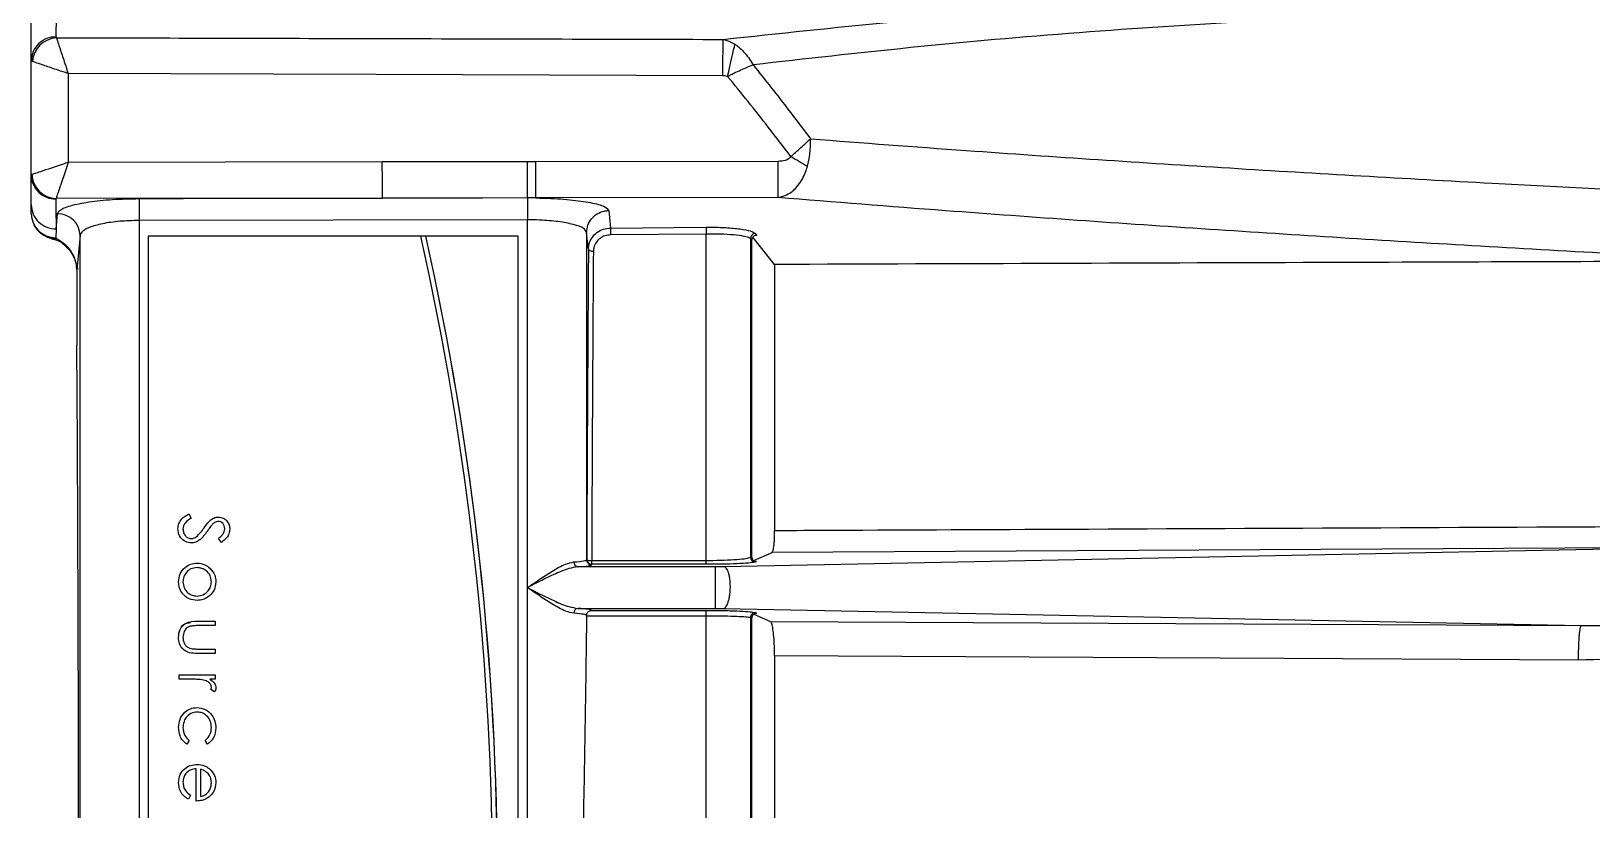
# Model space of a CAD drawing. Extents: x 8 to 113, y 1 to 87.
# Drawn here: x 66.943 to 70.107, y 36.967 to 38.545 of the extents above; entities that cross this region are included whole.
import ezdxf

# ---------------------------------------------------------------- set-up
doc = ezdxf.new("R2010")
doc.units = 0
doc.header["$MEASUREMENT"] = 0
doc.layers.add('OBJECT', color=7, linetype='CONTINUOUS')

msp = doc.modelspace()

# ---------------------------------------------------------------- linework, layer by layer
at = {"layer": 'OBJECT'}
for p, q in [((66.9434, 38.4856), (66.9434, 38.5948)), ((66.9936, 38.5339), (66.9944, 38.5323)), ((66.9434, 38.2545), (66.9434, 38.4856)), ((66.9458, 38.4839), (66.9434, 38.4856)), ((67.0184, 38.4596), (67.0184, 38.28)), ((66.9434, 38.2545), (66.9447, 38.2554)), ((66.9434, 38.1939), (66.9434, 38.2545)), ((67.0184, 38.28), (67.6552, 38.2811)), ((67.9492, 38.2815), (67.9661, 38.2815)), ((67.9661, 38.2815), (68.4575, 38.2822)), ((66.9434, 38.1759), (66.9434, 38.1939)), ((66.9939, 38.2062), (66.9935, 38.2053)), ((67.6553, 38.2071), (66.9939, 38.2062)), ((67.9663, 38.2075), (67.9493, 38.2076)), ((68.4576, 38.2081), (67.9663, 38.2075)), ((66.9939, 38.1448), (66.997, 38.1755)), ((67.9494, 38.1632), (67.1623, 38.1619)), ((67.1623, 38.1619), (67.1623, 35.4734)), ((67.9494, 37.4177), (67.9494, 38.1632)), ((66.9939, 38.1448), (66.9931, 38.1268)), ((67.0423, 38.1312), (67.0359, 38.0623)), ((67.0423, 35.5041), (67.0423, 38.1312)), ((67.1808, 38.1302), (67.1808, 35.5052)), ((67.7331, 38.1302), (67.1808, 38.1302)), ((67.7433, 38.1302), (67.7331, 38.1302)), ((67.9308, 38.1302), (67.7433, 38.1302)), ((67.9308, 35.5052), (67.9308, 38.1302)), ((68.0694, 38.1374), (68.0694, 38.1373)), ((68.0694, 38.1373), (68.0694, 37.474)), ((68.1178, 38.1465), (68.3119, 38.1483)), ((68.312, 38.1344), (68.1179, 38.1326)), ((68.312, 37.4728), (68.312, 38.1344)), ((68.4014, 38.1251), (68.4014, 37.4793)), ((68.4039, 38.1219), (68.4014, 38.1251)), ((68.4506, 38.0727), (68.4066, 38.1282)), ((68.4112, 38.1355), (68.4142, 38.1317)), ((68.4039, 38.1219), (68.4039, 37.4805)), ((67.0383, 38.0627), (67.0349, 38.0707)), ((67.0359, 38.0623), (67.0359, 37.9082)), ((68.4506, 38.0727), (68.4506, 37.5335)), ((67.0359, 37.9073), (67.0359, 37.907)), ((67.2626, 37.567), (67.2677, 37.5586)), ((67.2626, 37.567), (67.2677, 37.5586)), ((67.329, 37.5093), (67.3228, 37.5174)), ((70.3173, 37.4989), (68.3481, 37.4599)), ((70.3173, 37.4989), (68.4453, 37.4889)), ((68.0694, 37.4739), (68.0697, 37.4748)), ((68.0694, 37.474), (68.0694, 37.4739)), ((68.0797, 37.4649), (68.0794, 37.464)), ((68.0797, 37.4649), (68.0797, 37.4728)), ((68.0797, 37.4728), (68.312, 37.4728)), ((68.312, 37.4649), (68.0797, 37.4649)), ((68.312, 37.4649), (68.312, 37.4728)), ((68.4014, 37.4793), (68.4039, 37.4805)), ((68.4081, 37.4725), (68.4453, 37.4889)), ((68.4137, 37.4707), (68.4113, 37.4696)), ((68.3304, 37.4598), (68.0514, 37.4598)), ((68.3481, 37.4599), (68.3304, 37.4598)), ((67.9494, 36.8177), (67.9494, 37.4177)), ((68.0514, 37.3756), (68.3304, 37.3756)), ((68.0793, 37.3716), (68.312, 37.3716)), ((68.312, 37.3599), (68.312, 37.3716)), ((68.3304, 37.3756), (68.3468, 37.3754)), ((68.3468, 37.3754), (70.0856, 37.3408)), ((68.4113, 37.3669), (68.4141, 37.3657)), ((67.2815, 37.3496), (67.3164, 37.3496)), ((67.2815, 37.3496), (67.3164, 37.3496)), ((67.3164, 37.3406), (67.2825, 37.3406)), ((67.3164, 37.3496), (67.3164, 37.3406)), ((68.0694, 37.3613), (68.0694, 37.326)), ((68.312, 37.3599), (68.0695, 37.3599)), ((68.312, 36.8712), (68.312, 37.3599)), ((68.4014, 37.3567), (68.4014, 36.8759)), ((68.4039, 37.3556), (68.4014, 37.3567)), ((68.4039, 37.3556), (68.4039, 36.877)), ((68.4083, 37.3638), (68.4422, 37.3492)), ((68.4422, 37.3492), (70.0856, 37.3408)), ((67.3164, 37.2842), (67.2808, 37.2842)), ((67.2825, 37.2932), (67.3164, 37.2932)), ((67.2825, 37.2932), (67.3164, 37.2932)), ((67.3164, 37.2932), (67.3164, 37.2842)), ((68.4506, 37.2793), (68.4506, 36.9414)), ((67.2433, 37.2409), (67.3164, 37.2409)), ((67.2433, 37.2319), (67.2433, 37.2409)), ((67.2433, 37.2409), (67.3164, 37.2409)), ((67.3164, 37.2409), (67.3164, 37.2319)), ((67.2679, 37.2319), (67.2433, 37.2319)), ((67.3164, 37.2319), (67.3057, 37.2319)), ((67.3152, 37.2063), (67.3074, 37.2112)), ((67.2638, 37.1076), (67.2589, 37.1001)), ((67.3006, 37.1001), (67.2959, 37.1076)), ((67.2779, 36.985), (67.2779, 37.0504)), ((67.2869, 37.0494), (67.2869, 36.994)), ((67.2664, 36.9968), (67.2622, 36.9888))]:
    msp.add_line(p, q, dxfattribs=at)
at = {"layer": 'OBJECT', "flags": 128}
for points in [[(66.9948, 38.6431), (66.9945, 38.6179), (66.9936, 38.5339)], [(68.3457, 38.4551), (68.3458, 38.468), (68.3458, 38.4806), (68.3458, 38.4924), (68.3459, 38.5031), (68.3459, 38.5124), (68.3459, 38.5199), (68.346, 38.5254), (68.346, 38.5289)], [(68.3552, 38.454), (68.3575, 38.464), (68.3597, 38.4738), (68.3619, 38.4832), (68.3639, 38.492), (68.3658, 38.5002), (68.3675, 38.5075), (68.3689, 38.5138), (68.3701, 38.5189)], [(68.3457, 38.4551), (67.6428, 38.4575), (67.0184, 38.4596)], [(68.4835, 38.2916), (68.4879, 38.289), (68.4923, 38.2864), (68.4967, 38.2838), (68.501, 38.2813), (68.5052, 38.2789), (68.5093, 38.2764), (68.5132, 38.2741), (68.5171, 38.2718)], [(67.6552, 38.2811), (67.8952, 38.2814), (67.9492, 38.2815)], [(67.6553, 38.2071), (67.6553, 38.2104), (67.6553, 38.2159), (67.6553, 38.2234), (67.6553, 38.2327), (67.6553, 38.2434), (67.6553, 38.2553), (67.6552, 38.268), (67.6552, 38.2811)], [(67.9493, 38.2076), (67.9493, 38.2109), (67.9493, 38.2164), (67.9493, 38.2238), (67.9493, 38.2331), (67.9493, 38.2438), (67.9492, 38.2557), (67.9492, 38.2684), (67.9492, 38.2815)], [(67.9663, 38.2075), (67.9662, 38.2107), (67.9662, 38.2162), (67.9662, 38.2237), (67.9662, 38.2329), (67.9662, 38.2437), (67.9662, 38.2556), (67.9662, 38.2684), (67.9661, 38.2815)], [(68.4576, 38.2081), (68.4576, 38.2112), (68.4576, 38.2166), (68.4576, 38.224), (68.4576, 38.2333), (68.4576, 38.2441), (68.4576, 38.2561), (68.4575, 38.269), (68.4575, 38.2822)], [(66.9935, 38.2053), (66.9936, 38.1869), (66.9939, 38.1448)], [(67.1622, 38.2062), (67.2522, 38.2064), (67.6122, 38.207), (67.6553, 38.2071)], [(67.1622, 38.2062), (67.1622, 38.2041), (67.1622, 38.2008), (67.1622, 38.1963), (67.1622, 38.1907), (67.1623, 38.1843), (67.1623, 38.1772), (67.1623, 38.1697), (67.1623, 38.1619)], [(67.9493, 38.2076), (67.8593, 38.2074), (67.6553, 38.2071)], [(67.9493, 38.2076), (67.9493, 38.2056), (67.9493, 38.2023), (67.9493, 38.1978), (67.9493, 38.1922), (67.9493, 38.1858), (67.9493, 38.1786), (67.9494, 38.171), (67.9494, 38.1632)], [(68.1141, 38.1818), (68.1156, 38.1678), (68.1178, 38.1465)], [(66.9786, 38.1274), (66.9806, 38.1264), (66.9857, 38.1245)], [(66.9949, 38.125), (66.9875, 38.125), (66.9857, 38.1254)], [(66.9857, 38.1245), (66.9875, 38.1242), (66.9949, 38.1241)], [(68.0731, 38.1035), (68.0714, 38.1193), (68.0694, 38.1374)], [(68.0731, 38.1035), (68.0733, 38.1028), (68.0739, 38.102), (68.0749, 38.1014), (68.0761, 38.1008), (68.0776, 38.1003), (68.0793, 38.0999), (68.0812, 38.0997), (68.0831, 38.0996)], [(70.0799, 37.2706), (69.9604, 37.2712), (69.4827, 37.2738), (68.4506, 37.2793)]]:
    msp.add_lwpolyline(points, dxfattribs=at)
at = {"layer": 'OBJECT'}
for centre, radius, start, end in [((66.9926, 38.4847), 0.0492, 88.8622, 179.0388), ((66.998, 38.4801), 0.0523, 93.9752, 175.8233), ((66.9929, 38.2549), 0.0496, 180.498, 270.6027), ((66.9958, 38.2574), 0.0512, 182.2484, 267.8575), ((66.993, 38.1944), 0.0496, 180.5048, 271.1428), ((66.9929, 38.1764), 0.0496, 180.4957, 270.1481), ((66.9975, 38.1307), 0.0448, 0.7145, 90.6477), ((61.8887, 36.8177), 5.99, 347.34289, 12.65711), ((61.8887, 36.8177), 6, 347.36433, 12.63567), ((61.8887, 36.8177), 5.9999, 359.99994, 12.63569), ((69.2615, 38.1477), 1.1437, 180.0616, 180.7592), ((69.4729, 38.1493), 1.161, 180.0517, 180.7394), ((68.4115, 38.1254), 0.0101, 91.6864, 181.5823), ((66.9923, 38.0621), 0.0436, 0.1939, 12.5147), ((66.9923, 38.0613), 0.0436, 2.6815, 12.512), ((68.053, 37.4691), 0.00948, 176.12, 260.2043), ((68.0797, 37.4749), 0.01, 180.0954, 269.9769), ((68.0774, 37.4872), 0.0146, 238.1535, 279.0315), ((68.4114, 37.4796), 0.01, 181.7028, 269.4308), ((68.053, 37.3662), 0.00949, 99.8113, 183.8743), ((68.4114, 37.3569), 0.01, 90.6046, 180.9173)]:
    msp.add_arc(centre, radius, start, end, dxfattribs=at)
for centre, major_axis, ratio, start_param, end_param in [((68.1254, 36.8172), (0, 3.26), 0.017455, 1.165172, 1.367665), ((68.1354, 36.8172), (0, 3.25), 0.017509, 1.165172, 1.367665), ((66.9863, 36.8172), (0, 3.0462), 0.017455, 4.346409, 5.078665), ((67.9494, 37.474), (0.12, 0), 0.056627, 5.614657, 6.283185), ((67.9494, 37.464), (0.13, 0), 0.05226, 5.614657, 6.282501), ((67.9494, 37.3613), (0.12, 0), 0.056923, 0, 0.668529), ((67.9494, 37.3713), (0.13, 0), 0.052556, 0.033111, 0.668529), ((68.1254, 36.8172), (0, 3.25), 0.017455, 1.403017, 1.413594), ((68.0693, 37.3616), (0, 0.01), 0.017455, 4.544609, 4.870671)]:
    msp.add_ellipse(centre, major_axis=major_axis, ratio=ratio, start_param=start_param, end_param=end_param, dxfattribs=at)
for points, knots in [([(68.346, 38.5289), (68.4589, 38.541), (68.8007, 38.5778), (69.3159, 38.6124), (69.8896, 38.6311), (70.2989, 38.6325), (70.5338, 38.6282), (70.5987, 38.627)], [0, 0, 0, 0, 0.149455, 0.452289, 0.682256, 0.912223, 1, 1, 1, 1]), ([(70.7354, 38.5902), (70.6372, 38.5913), (70.37, 38.5944), (69.9277, 38.5887), (69.3555, 38.5653), (68.8478, 38.5273), (68.5133, 38.4893), (68.4071, 38.4772)], [0, 0, 0, 0, 0.128868, 0.35066, 0.572454, 0.864185, 1, 1, 1, 1]), ([(66.9944, 38.5323), (66.9952, 38.5297), (66.997, 38.5243), (67.0029, 38.5063), (67.0105, 38.4836), (67.0161, 38.4666), (67.0183, 38.4598), (67.0184, 38.4596)], [0, 0, 0, 0, 0.223435, 0.473076, 0.787205, 0.996539, 1, 1, 1, 1]), ([(66.9944, 38.5323), (67.0274, 38.5322), (67.2604, 38.5317), (67.7109, 38.5305), (68.1284, 38.5294), (68.346, 38.5289)], [0, 0, 0, 0, 0.07326, 0.517167, 1, 1, 1, 1]), ([(68.346, 38.5289), (68.3486, 38.5283), (68.3569, 38.5266), (68.3647, 38.5221), (68.3701, 38.5189)], [0, 0, 0, 0, 0.311835, 1, 1, 1, 1]), ([(68.3701, 38.5189), (68.3725, 38.5172), (68.3821, 38.5103), (68.395, 38.4963), (68.404, 38.4825), (68.407, 38.4773), (68.4071, 38.4772)], [0, 0, 0, 0, 0.174054, 0.699451, 0.993604, 1, 1, 1, 1]), ([(67.0184, 38.4596), (67.0183, 38.4597), (67.0114, 38.462), (66.9945, 38.4676), (66.9717, 38.4753), (66.9538, 38.4813), (66.9484, 38.4831), (66.9458, 38.4839)], [0, 0, 0, 0, 0.003465, 0.212796, 0.526925, 0.776562, 1, 1, 1, 1]), ([(68.3552, 38.454), (68.3583, 38.4556), (68.3709, 38.462), (68.3889, 38.4702), (68.4023, 38.4755), (68.407, 38.4772), (68.4071, 38.4772)], [0, 0, 0, 0, 0.174036, 0.699798, 0.993595, 1, 1, 1, 1]), ([(68.4071, 38.4772), (68.4316, 38.4464), (68.471, 38.3969), (68.5089, 38.3464), (68.5232, 38.3273)], [0, 0, 0, 0, 0.623157, 1, 1, 1, 1]), ([(68.3552, 38.454), (68.353, 38.4544), (68.3499, 38.455), (68.3467, 38.4551), (68.3457, 38.4551)], [0, 0, 0, 0, 0.6788776, 1, 1, 1, 1]), ([(68.4835, 38.2916), (68.4683, 38.3115), (68.4265, 38.3664), (68.3829, 38.4199), (68.3552, 38.454)], [0, 0, 0, 0, 0.363149, 1, 1, 1, 1]), ([(68.4835, 38.2916), (68.4866, 38.2943), (68.4973, 38.3036), (68.511, 38.3159), (68.5203, 38.3246), (68.5231, 38.3272), (68.5232, 38.3273)], [0, 0, 0, 0, 0.215735, 0.750499, 0.993065, 1, 1, 1, 1]), ([(68.5171, 38.2718), (68.518, 38.2758), (68.5213, 38.2896), (68.5234, 38.3087), (68.5234, 38.3228), (68.5232, 38.3272), (68.5232, 38.3273)], [0, 0, 0, 0, 0.215729, 0.750504, 0.993078, 1, 1, 1, 1]), ([(68.5232, 38.3273), (68.6285, 38.3193), (68.9125, 38.2978), (69.3737, 38.2675), (70.0079, 38.2308), (70.4594, 38.2102), (70.7354, 38.1976)], [0, 0, 0, 0, 0.141609, 0.381809, 0.622074, 1, 1, 1, 1]), ([(68.4575, 38.2822), (68.4626, 38.2825), (68.4705, 38.283), (68.4789, 38.2868), (68.4823, 38.2897), (68.4832, 38.2911), (68.4835, 38.2916)], [0, 0, 0, 0, 0.530148, 0.827826, 0.942255, 1, 1, 1, 1]), ([(66.9447, 38.2554), (66.9466, 38.256), (66.9503, 38.2573), (66.964, 38.2618), (66.9814, 38.2676), (67.0009, 38.2741), (67.0124, 38.278), (67.0183, 38.2799), (67.0184, 38.28)], [0, 0, 0, 0, 0.203957, 0.390981, 0.661405, 0.825046, 0.99671, 1, 1, 1, 1]), ([(67.0184, 38.28), (67.0183, 38.2799), (67.0164, 38.274), (67.0126, 38.2625), (67.0061, 38.243), (67.0003, 38.2256), (66.9958, 38.2119), (66.9945, 38.2082), (66.9939, 38.2062)], [0, 0, 0, 0, 0.003285, 0.174947, 0.338596, 0.609018, 0.796042, 1, 1, 1, 1]), ([(68.4576, 38.2081), (68.4668, 38.2108), (68.4785, 38.2143), (68.4958, 38.2291), (68.5067, 38.2439), (68.5141, 38.2612), (68.5163, 38.269), (68.5171, 38.2718)], [0, 0, 0, 0, 0.3555308, 0.4545145, 0.7695665, 0.9174601, 1, 1, 1, 1]), ([(66.997, 38.1755), (66.998, 38.1777), (67.0006, 38.1834), (67.0209, 38.1921), (67.0583, 38.1998), (67.1072, 38.2051), (67.1439, 38.2058), (67.1622, 38.2062)], [0, 0, 0, 0, 0.143256, 0.360825, 0.574969, 0.787527, 1, 1, 1, 1]), ([(67.9663, 38.2075), (67.972, 38.2074), (67.9961, 38.2069), (68.037, 38.2043), (68.0796, 38.1984), (68.1085, 38.1907), (68.1123, 38.1848), (68.1141, 38.1818)], [0, 0, 0, 0, 0.071624, 0.301232, 0.533459, 0.767472, 1, 1, 1, 1]), ([(70.4221, 38.0794), (70.2364, 38.0895), (69.8745, 38.1092), (69.3321, 38.1432), (68.8628, 38.1759), (68.5708, 38.1991), (68.4576, 38.2081)], [0, 0, 0, 0, 0.285843, 0.557027, 0.828259, 1, 1, 1, 1]), ([(66.9479, 38.1565), (66.9484, 38.1548), (66.9503, 38.1488), (66.9572, 38.1406), (66.9665, 38.1329), (66.9762, 38.1281), (66.9824, 38.1261), (66.9855, 38.1254), (66.9857, 38.1254)], [0, 0, 0, 0, 0.100103, 0.364621, 0.596988, 0.803522, 0.988802, 1, 1, 1, 1]), ([(67.1623, 38.1619), (67.149, 38.1615), (67.1223, 38.1608), (67.0867, 38.1556), (67.0596, 38.1478), (67.0449, 38.1392), (67.043, 38.1335), (67.0423, 38.1312)], [0, 0, 0, 0, 0.211048, 0.422709, 0.636942, 0.855641, 1, 1, 1, 1]), ([(68.0694, 38.1373), (68.068, 38.1403), (68.0653, 38.1462), (68.0441, 38.154), (68.0132, 38.1598), (67.9795, 38.1628), (67.9577, 38.1631), (67.9494, 38.1632)], [0, 0, 0, 0, 0.220932, 0.4386435, 0.655265, 0.8687013, 1, 1, 1, 1]), ([(68.0694, 38.1374), (68.0699, 38.1424), (68.0709, 38.1524), (68.0787, 38.1657), (68.0901, 38.1758), (68.102, 38.1806), (68.1102, 38.1817), (68.1134, 38.1818), (68.1141, 38.1818)], [0, 0, 0, 0, 0.2157192, 0.4314458, 0.6471692, 0.8629067, 0.9686251, 1, 1, 1, 1]), ([(66.9857, 38.1251), (66.992, 38.1231), (67.0038, 38.1192), (67.0203, 38.1037), (67.0308, 38.0873), (67.0337, 38.0756), (67.0345, 38.072)], [0, 0, 0, 0, 0.350314, 0.665937, 0.896003, 1, 1, 1, 1]), ([(66.9931, 38.1268), (66.9931, 38.1265), (66.9932, 38.126), (66.994, 38.1254), (66.9947, 38.125), (66.9949, 38.125)], [0, 0, 0, 0, 0.465939, 0.890039, 1, 1, 1, 1]), ([(66.9949, 38.125), (67.0007, 38.1216), (67.0118, 38.1151), (67.0244, 38.0993), (67.032, 38.0842), (67.0342, 38.0746), (67.0349, 38.0716)], [0, 0, 0, 0, 0.367106, 0.697046, 0.905354, 1, 1, 1, 1]), ([(68.0731, 38.1035), (68.0734, 38.1069), (68.074, 38.1151), (68.0797, 38.1272), (68.0898, 38.1378), (68.103, 38.145), (68.1129, 38.146), (68.1178, 38.1465)], [0, 0, 0, 0, 0.1525622, 0.3703157, 0.5818443, 0.7905236, 1, 1, 1, 1]), ([(68.1179, 38.1326), (68.1141, 38.1322), (68.1064, 38.1314), (68.0961, 38.1259), (68.0882, 38.1177), (68.0838, 38.1085), (68.0833, 38.1022), (68.0831, 38.0996)], [0, 0, 0, 0, 0.208464, 0.416677, 0.628398, 0.846851, 1, 1, 1, 1]), ([(68.3119, 38.1483), (68.3142, 38.1483), (68.3277, 38.1484), (68.3527, 38.1476), (68.3818, 38.1449), (68.4035, 38.1407), (68.4086, 38.1373), (68.4112, 38.1355)], [0, 0, 0, 0, 0.047116, 0.276087, 0.51372, 0.756949, 1, 1, 1, 1]), ([(68.4014, 38.1251), (68.3991, 38.1264), (68.3945, 38.1289), (68.3749, 38.132), (68.3488, 38.134), (68.3263, 38.1345), (68.3141, 38.1344), (68.312, 38.1344)], [0, 0, 0, 0, 0.243966, 0.48759, 0.724916, 0.95308, 1, 1, 1, 1]), ([(68.4142, 38.1317), (68.4131, 38.1316), (68.4108, 38.1313), (68.4078, 38.1297), (68.4055, 38.1273), (68.4041, 38.1245), (68.404, 38.1227), (68.4039, 38.1219)], [0, 0, 0, 0, 0.206062, 0.411945, 0.624734, 0.845799, 1, 1, 1, 1]), ([(70.4221, 38.0794), (70.1458, 38.0785), (69.4887, 38.0763), (68.8314, 38.074), (68.4506, 38.0727)], [0, 0, 0, 0, 0.420546, 1, 1, 1, 1]), ([(67.2408, 37.5366), (67.2411, 37.5403), (67.2419, 37.5477), (67.2494, 37.5591), (67.2576, 37.564), (67.2626, 37.567)], [0, 0, 0, 0, 0.279876, 0.559657, 1, 1, 1, 1]), ([(67.2408, 37.5366), (67.2411, 37.5403), (67.2419, 37.5477), (67.2494, 37.5591), (67.2576, 37.564), (67.2626, 37.567)], [0, 0, 0, 0, 0.279876, 0.559657, 1, 1, 1, 1]), ([(67.2677, 37.5586), (67.2631, 37.5556), (67.2568, 37.5515), (67.2517, 37.543), (67.2512, 37.5387), (67.251, 37.5366)], [0, 0, 0, 0, 0.559308, 0.779781, 1, 1, 1, 1]), ([(67.2937, 37.5386), (67.296, 37.5419), (67.3001, 37.5477), (67.3051, 37.5528), (67.3073, 37.555)], [0, 0, 0, 0, 0.560414, 1, 1, 1, 1]), ([(67.2937, 37.5386), (67.296, 37.5419), (67.3001, 37.5477), (67.3051, 37.5528), (67.3073, 37.555)], [0, 0, 0, 0, 0.560414, 1, 1, 1, 1]), ([(67.3073, 37.555), (67.3099, 37.5568), (67.3146, 37.5599), (67.3201, 37.5604), (67.3226, 37.5606)], [0, 0, 0, 0, 0.55986, 1, 1, 1, 1]), ([(67.3073, 37.555), (67.3099, 37.5568), (67.3146, 37.5599), (67.3201, 37.5604), (67.3226, 37.5606)], [0, 0, 0, 0, 0.55986, 1, 1, 1, 1]), ([(67.3226, 37.5606), (67.3261, 37.5602), (67.3332, 37.5593), (67.3409, 37.5525), (67.3452, 37.5443), (67.3457, 37.5388), (67.3459, 37.536)], [0, 0, 0, 0, 0.2795695, 0.5587955, 0.7793783, 1, 1, 1, 1]), ([(67.3226, 37.5606), (67.3261, 37.5602), (67.3332, 37.5593), (67.3409, 37.5525), (67.3452, 37.5443), (67.3457, 37.5388), (67.3459, 37.536)], [0, 0, 0, 0, 0.279569, 0.558796, 0.779378, 1, 1, 1, 1]), ([(67.2678, 37.5081), (67.2637, 37.5086), (67.2556, 37.5097), (67.2468, 37.5177), (67.2416, 37.527), (67.241, 37.5334), (67.2408, 37.5366)], [0, 0, 0, 0, 0.279194, 0.55909, 0.779444, 1, 1, 1, 1]), ([(67.251, 37.5366), (67.2513, 37.5339), (67.2518, 37.5286), (67.2559, 37.522), (67.2616, 37.5178), (67.2659, 37.5173), (67.268, 37.517)], [0, 0, 0, 0, 0.280281, 0.560164, 0.780179, 1, 1, 1, 1]), ([(67.251, 37.5366), (67.2513, 37.5339), (67.2518, 37.5286), (67.2559, 37.522), (67.2616, 37.5178), (67.2659, 37.5173), (67.268, 37.517)], [0, 0, 0, 0, 0.280281, 0.560164, 0.780179, 1, 1, 1, 1]), ([(67.3001, 37.5316), (67.2955, 37.5253), (67.289, 37.5166), (67.277, 37.5092), (67.2709, 37.5084), (67.2678, 37.5081)], [0, 0, 0, 0, 0.560127, 0.78029, 1, 1, 1, 1]), ([(67.2778, 37.5206), (67.2811, 37.5237), (67.287, 37.5292), (67.2917, 37.5358), (67.2937, 37.5386)], [0, 0, 0, 0, 0.55952, 1, 1, 1, 1]), ([(67.2778, 37.5206), (67.2811, 37.5237), (67.287, 37.5292), (67.2917, 37.5358), (67.2937, 37.5386)], [0, 0, 0, 0, 0.55952, 1, 1, 1, 1]), ([(67.3101, 37.5451), (67.3081, 37.5426), (67.3047, 37.5382), (67.3015, 37.5336), (67.3001, 37.5316)], [0, 0, 0, 0, 0.559935, 1, 1, 1, 1]), ([(67.323, 37.5516), (67.3216, 37.5515), (67.3188, 37.5513), (67.3142, 37.5491), (67.3116, 37.5466), (67.3101, 37.5451)], [0, 0, 0, 0, 0.279996, 0.559808, 1, 1, 1, 1]), ([(67.3228, 37.5174), (67.325, 37.5192), (67.3285, 37.522), (67.3328, 37.5267), (67.3352, 37.5316), (67.3355, 37.5352), (67.3356, 37.537)], [0, 0, 0, 0, 0.340422, 0.560492, 0.780184, 1, 1, 1, 1]), ([(67.3356, 37.537), (67.3355, 37.539), (67.3352, 37.5431), (67.3321, 37.5479), (67.3278, 37.5512), (67.3246, 37.5515), (67.323, 37.5516)], [0, 0, 0, 0, 0.280282, 0.559927, 0.77993, 1, 1, 1, 1]), ([(67.3459, 37.536), (67.3456, 37.5329), (67.345, 37.5267), (67.3391, 37.5171), (67.3328, 37.5123), (67.329, 37.5093)], [0, 0, 0, 0, 0.279756, 0.559509, 1, 1, 1, 1]), ([(68.4453, 37.4889), (68.4461, 37.49), (68.4477, 37.4921), (68.4495, 37.5037), (68.4504, 37.5182), (68.4505, 37.5291), (68.4506, 37.5335)], [0, 0, 0, 0, 0.274458, 0.549071, 0.819368, 1, 1, 1, 1]), ([(68.4506, 37.5335), (68.4904, 37.5337), (68.6894, 37.5346), (69.3097, 37.5375), (69.8902, 37.5401), (70.3116, 37.5421)], [0, 0, 0, 0, 0.0641521, 0.3207626, 1, 1, 1, 1]), ([(67.268, 37.517), (67.27, 37.5173), (67.2735, 37.5177), (67.2765, 37.5197), (67.2778, 37.5206)], [0, 0, 0, 0, 0.559077, 1, 1, 1, 1]), ([(67.268, 37.517), (67.27, 37.5173), (67.2735, 37.5177), (67.2765, 37.5197), (67.2778, 37.5206)], [0, 0, 0, 0, 0.559077, 1, 1, 1, 1]), ([(70.0856, 37.3408), (70.0856, 37.3408), (70.1109, 37.3408), (70.194, 37.3403), (70.32, 37.3457), (70.472, 37.3574), (70.5965, 37.3785), (70.6779, 37.4015), (70.7107, 37.4202), (70.7197, 37.4302), (70.7217, 37.4365), (70.7217, 37.4409), (70.7204, 37.445), (70.7166, 37.4506), (70.7057, 37.4593), (70.6857, 37.4676), (70.6435, 37.4795), (70.5644, 37.4912), (70.4497, 37.4994), (70.3622, 37.4989), (70.3173, 37.4989), (70.3173, 37.4989)], [0, 0, 0, 0, 0.000001, 0.077147, 0.219467, 0.360055, 0.500392, 0.573932, 0.596113, 0.607061, 0.611645, 0.614585, 0.619297, 0.623233, 0.633069, 0.656658, 0.682047, 0.753517, 0.876704, 0.999998, 1, 1, 1, 1]), ([(67.2421, 37.4294), (67.2426, 37.435), (67.2437, 37.4462), (67.2541, 37.4585), (67.2665, 37.4661), (67.2753, 37.4669), (67.2797, 37.4673)], [0, 0, 0, 0, 0.279778, 0.559177, 0.779592, 1, 1, 1, 1]), ([(67.2797, 37.4673), (67.2851, 37.4668), (67.2947, 37.4658), (67.3023, 37.4599), (67.3056, 37.4573)], [0, 0, 0, 0, 0.55929, 1, 1, 1, 1]), ([(67.2797, 37.4673), (67.2851, 37.4668), (67.2947, 37.4658), (67.3023, 37.4599), (67.3056, 37.4573)], [0, 0, 0, 0, 0.55929, 1, 1, 1, 1]), ([(67.9494, 37.4177), (67.9495, 37.4177), (67.9518, 37.4193), (67.9683, 37.4307), (67.9947, 37.4484), (68.0246, 37.4657), (68.0381, 37.4686), (68.0435, 37.4697)], [0, 0, 0, 0, 0.0035861, 0.0691403, 0.4959993, 0.7979999, 1, 1, 1, 1]), ([(68.0694, 37.4739), (68.0695, 37.4728), (68.0697, 37.4706), (68.0714, 37.4676), (68.074, 37.4653), (68.0765, 37.4643), (68.0783, 37.464), (68.079, 37.464), (68.0794, 37.464)], [0, 0, 0, 0, 0.21476, 0.429527, 0.644301, 0.859106, 0.93793, 1, 1, 1, 1]), ([(68.312, 37.4728), (68.3143, 37.4728), (68.3265, 37.4728), (68.3491, 37.4733), (68.3751, 37.4747), (68.3945, 37.4768), (68.3991, 37.4785), (68.4014, 37.4793)], [0, 0, 0, 0, 0.050596, 0.278729, 0.515132, 0.757398, 1, 1, 1, 1]), ([(68.4113, 37.4696), (68.4087, 37.469), (68.4037, 37.4678), (68.3821, 37.4663), (68.3532, 37.4652), (68.3282, 37.4649), (68.3145, 37.4649), (68.312, 37.4649)], [0, 0, 0, 0, 0.241748, 0.483687, 0.720383, 0.949228, 1, 1, 1, 1]), ([(68.4039, 37.4805), (68.404, 37.4793), (68.4043, 37.477), (68.406, 37.474), (68.4086, 37.4719), (68.4113, 37.4708), (68.413, 37.4707), (68.4137, 37.4707)], [0, 0, 0, 0, 0.22392, 0.448123, 0.665368, 0.875466, 1, 1, 1, 1]), ([(67.2797, 37.3916), (67.2741, 37.3923), (67.263, 37.3937), (67.2505, 37.4038), (67.2431, 37.4163), (67.2424, 37.425), (67.2421, 37.4294)], [0, 0, 0, 0, 0.279521, 0.559382, 0.779508, 1, 1, 1, 1]), ([(67.2796, 37.4583), (67.2754, 37.4578), (67.2669, 37.4567), (67.2574, 37.4491), (67.2519, 37.4394), (67.2513, 37.4328), (67.251, 37.4295)], [0, 0, 0, 0, 0.27961, 0.559171, 0.779514, 1, 1, 1, 1]), ([(67.251, 37.4295), (67.2515, 37.4252), (67.2525, 37.4168), (67.2601, 37.4072), (67.2696, 37.4016), (67.2763, 37.4009), (67.2796, 37.4006)], [0, 0, 0, 0, 0.279742, 0.55911, 0.779609, 1, 1, 1, 1]), ([(67.3087, 37.4295), (67.3082, 37.4337), (67.3072, 37.4423), (67.2992, 37.4516), (67.2897, 37.4574), (67.283, 37.458), (67.2796, 37.4583)], [0, 0, 0, 0, 0.27949, 0.5592491, 0.7795446, 1, 1, 1, 1]), ([(67.2796, 37.4006), (67.2839, 37.4011), (67.2924, 37.4021), (67.3018, 37.41), (67.3078, 37.4194), (67.3084, 37.4261), (67.3087, 37.4295)], [0, 0, 0, 0, 0.27959, 0.559403, 0.779652, 1, 1, 1, 1]), ([(67.2796, 37.4006), (67.2839, 37.4011), (67.2924, 37.4021), (67.3018, 37.41), (67.3078, 37.4194), (67.3084, 37.4261), (67.3087, 37.4295)], [0, 0, 0, 0, 0.27959, 0.559403, 0.779652, 1, 1, 1, 1]), ([(67.3056, 37.4573), (67.3095, 37.4528), (67.3165, 37.4447), (67.3173, 37.4341), (67.3177, 37.4294)], [0, 0, 0, 0, 0.5588802, 1, 1, 1, 1]), ([(67.3056, 37.4573), (67.3095, 37.4528), (67.3165, 37.4447), (67.3173, 37.4341), (67.3177, 37.4294)], [0, 0, 0, 0, 0.5588802, 1, 1, 1, 1]), ([(67.3177, 37.4294), (67.3171, 37.4235), (67.316, 37.4129), (67.3088, 37.4051), (67.3057, 37.4017)], [0, 0, 0, 0, 0.559196, 1, 1, 1, 1]), ([(68.0514, 37.4598), (68.0455, 37.4588), (68.0306, 37.4564), (67.9984, 37.4424), (67.9699, 37.4282), (67.952, 37.419), (67.9495, 37.4177), (67.9494, 37.4177)], [0, 0, 0, 0, 0.198101, 0.500067, 0.930291, 0.996247, 1, 1, 1, 1]), ([(68.3304, 37.3756), (68.3304, 37.3764), (68.3304, 37.3782), (68.3304, 37.388), (68.3304, 37.4017), (68.3304, 37.4177), (68.3304, 37.4337), (68.3304, 37.4473), (68.3304, 37.4571), (68.3304, 37.4589), (68.3304, 37.4598)], [0, 0, 0, 0, 0.124999, 0.249999, 0.374999, 0.499999, 0.624999, 0.749999, 0.875001, 1, 1, 1, 1]), ([(68.3468, 37.3754), (68.3481, 37.3759), (68.351, 37.3771), (68.3546, 37.3832), (68.3573, 37.3908), (68.359, 37.3986), (68.3603, 37.4077), (68.3609, 37.4177), (68.3606, 37.4276), (68.3597, 37.4367), (68.3581, 37.4445), (68.3557, 37.4522), (68.3523, 37.4582), (68.3494, 37.4594), (68.3481, 37.4599)], [0, 0, 0, 0, 0.092485, 0.207777, 0.274479, 0.346344, 0.422115, 0.5, 0.577887, 0.653655, 0.725521, 0.792222, 0.907514, 1, 1, 1, 1]), ([(70.7354, 37.4335), (70.7351, 37.4318), (70.734, 37.4246), (70.7262, 37.4095), (70.6947, 37.3789), (70.6113, 37.34), (70.4821, 37.3042), (70.2965, 37.2769), (70.1617, 37.273), (70.0799, 37.2706)], [0, 0, 0, 0, 0.007818, 0.031625, 0.073281, 0.19757, 0.423277, 0.649857, 1, 1, 1, 1]), ([(67.3057, 37.4017), (67.3013, 37.3984), (67.2935, 37.3927), (67.2839, 37.392), (67.2797, 37.3916)], [0, 0, 0, 0, 0.559213, 1, 1, 1, 1]), ([(67.9494, 37.4177), (67.9495, 37.4176), (67.952, 37.4163), (67.9699, 37.4072), (67.9984, 37.3929), (68.0306, 37.3789), (68.0455, 37.3765), (68.0514, 37.3756)], [0, 0, 0, 0, 0.003753, 0.069708, 0.499933, 0.801901, 1, 1, 1, 1]), ([(68.0435, 37.3656), (68.0381, 37.3668), (68.0246, 37.3697), (67.9947, 37.3869), (67.9683, 37.4047), (67.9518, 37.416), (67.9495, 37.4176), (67.9494, 37.4177)], [0, 0, 0, 0, 0.2019999, 0.504, 0.9308599, 0.9964139, 1, 1, 1, 1]), ([(68.0695, 37.3631), (68.0695, 37.3632), (68.0697, 37.3641), (68.0705, 37.3661), (68.0723, 37.3685), (68.0753, 37.3707), (68.0778, 37.3715), (68.0793, 37.3716), (68.0793, 37.3716)], [0, 0, 0, 0, 0.010636, 0.172243, 0.378496, 0.614333, 0.992552, 1, 1, 1, 1]), ([(68.312, 37.3716), (68.3232, 37.3715), (68.3456, 37.3714), (68.3754, 37.3705), (68.3981, 37.3692), (68.4085, 37.3679), (68.4107, 37.3671), (68.4113, 37.3669)], [0, 0, 0, 0, 0.230915, 0.461812, 0.693385, 0.926426, 1, 1, 1, 1]), ([(68.4141, 37.3657), (68.413, 37.3656), (68.4107, 37.3653), (68.4077, 37.3636), (68.4053, 37.3611), (68.4041, 37.3582), (68.404, 37.3564), (68.4039, 37.3556)], [0, 0, 0, 0, 0.213938, 0.427859, 0.643506, 0.859904, 1, 1, 1, 1]), ([(67.2421, 37.3168), (67.2425, 37.3224), (67.2434, 37.3335), (67.258, 37.349), (67.2726, 37.3494), (67.2815, 37.3496)], [0, 0, 0, 0, 0.28097, 0.559787, 1, 1, 1, 1]), ([(67.2421, 37.3168), (67.2425, 37.3223), (67.2435, 37.3332), (67.2537, 37.3457), (67.2627, 37.3465), (67.2661, 37.3467)], [0, 0, 0, 0, 0.38398, 0.765019, 1, 1, 1, 1]), ([(67.2654, 37.3392), (67.263, 37.3381), (67.2581, 37.3359), (67.2522, 37.3278), (67.2515, 37.321), (67.251, 37.3168)], [0, 0, 0, 0, 0.280121, 0.560544, 1, 1, 1, 1]), ([(67.2825, 37.3406), (67.2793, 37.3406), (67.2736, 37.3406), (67.2679, 37.3396), (67.2654, 37.3392)], [0, 0, 0, 0, 0.5603339, 1, 1, 1, 1]), ([(68.0695, 37.3631), (68.0695, 37.363), (68.0694, 37.3628), (68.0694, 37.3625), (68.0694, 37.3622), (68.0694, 37.362), (68.0694, 37.3619), (68.0694, 37.3617), (68.0694, 37.3616), (68.0694, 37.3615), (68.0694, 37.3615), (68.0694, 37.3614), (68.0694, 37.3614), (68.0694, 37.3613)], [0, 0, 0, 0, 0.270424, 0.513575, 0.674826, 0.781984, 0.853601, 0.901812, 0.934706, 0.968782, 0.982582, 0.994045, 1, 1, 1, 1]), ([(68.4014, 37.3567), (68.4009, 37.3569), (68.3988, 37.3574), (68.3895, 37.3582), (68.3691, 37.3592), (68.3422, 37.3598), (68.3221, 37.3599), (68.312, 37.3599)], [0, 0, 0, 0, 0.073635, 0.306822, 0.538429, 0.769243, 1, 1, 1, 1]), ([(68.4506, 37.2793), (68.4505, 37.2859), (68.4503, 37.2991), (68.4491, 37.3182), (68.4472, 37.3341), (68.4448, 37.3459), (68.4431, 37.3481), (68.4422, 37.3492)], [0, 0, 0, 0, 0.193858, 0.387653, 0.583273, 0.78327, 1, 1, 1, 1]), ([(70.0856, 37.3408), (70.0852, 37.3404), (70.0844, 37.3394), (70.0832, 37.3346), (70.0821, 37.3277), (70.0812, 37.3186), (70.0805, 37.3078), (70.08, 37.2958), (70.0798, 37.2832), (70.0798, 37.2748), (70.0799, 37.2706)], [0, 0, 0, 0, 0.1250002, 0.2500005, 0.3750016, 0.5000005, 0.624999, 0.7499995, 0.8750009, 1, 1, 1, 1]), ([(67.2808, 37.2842), (67.2754, 37.2843), (67.2645, 37.2845), (67.2503, 37.2915), (67.2429, 37.304), (67.2423, 37.3126), (67.2421, 37.3168)], [0, 0, 0, 0, 0.281502, 0.559647, 0.779299, 1, 1, 1, 1]), ([(67.251, 37.3168), (67.2512, 37.3142), (67.2515, 37.309), (67.2546, 37.3023), (67.2591, 37.2973), (67.2629, 37.2955), (67.2647, 37.2947)], [0, 0, 0, 0, 0.2802623, 0.5600014, 0.7800572, 1, 1, 1, 1]), ([(68.0627, 36.8717), (68.0627, 36.8766), (68.0632, 36.9549), (68.0667, 37.107), (68.0685, 37.2529), (68.0694, 37.326)], [0, 0, 0, 0, 0.032099, 0.514934, 1, 1, 1, 1]), ([(67.2647, 37.2947), (67.268, 37.2941), (67.2739, 37.2931), (67.2799, 37.2932), (67.2825, 37.2932)], [0, 0, 0, 0, 0.5593559, 1, 1, 1, 1]), ([(67.293, 37.2303), (67.2883, 37.2309), (67.28, 37.2319), (67.2716, 37.2319), (67.2679, 37.2319)], [0, 0, 0, 0, 0.559637, 1, 1, 1, 1]), ([(67.3087, 37.2158), (67.3083, 37.2179), (67.3073, 37.2221), (67.3014, 37.2276), (67.2962, 37.2293), (67.293, 37.2303)], [0, 0, 0, 0, 0.278341, 0.55879, 1, 1, 1, 1]), ([(67.3057, 37.2319), (67.3091, 37.2294), (67.3139, 37.2259), (67.3172, 37.219), (67.3175, 37.2157), (67.3177, 37.2141)], [0, 0, 0, 0, 0.558794, 0.779468, 1, 1, 1, 1]), ([(67.3074, 37.2112), (67.3078, 37.212), (67.3085, 37.2135), (67.3086, 37.2151), (67.3087, 37.2158)], [0, 0, 0, 0, 0.560374, 1, 1, 1, 1]), ([(67.3177, 37.2141), (67.3175, 37.2125), (67.3172, 37.2097), (67.3158, 37.2073), (67.3152, 37.2063)], [0, 0, 0, 0, 0.5592177, 1, 1, 1, 1]), ([(67.2421, 37.1343), (67.2426, 37.14), (67.2436, 37.1515), (67.2533, 37.1648), (67.2658, 37.1732), (67.2748, 37.174), (67.2793, 37.1745)], [0, 0, 0, 0, 0.280077, 0.559646, 0.77981, 1, 1, 1, 1]), ([(67.2801, 37.1655), (67.2756, 37.1649), (67.2667, 37.1636), (67.257, 37.155), (67.2518, 37.1447), (67.2513, 37.1377), (67.251, 37.1342)], [0, 0, 0, 0, 0.279335, 0.558786, 0.77927, 1, 1, 1, 1]), ([(67.2793, 37.1745), (67.2851, 37.1737), (67.2968, 37.1721), (67.3096, 37.1609), (67.3166, 37.1474), (67.3173, 37.1382), (67.3177, 37.1336)], [0, 0, 0, 0, 0.279373, 0.55878, 0.779283, 1, 1, 1, 1]), ([(67.3087, 37.1342), (67.3083, 37.1387), (67.3075, 37.1475), (67.3001, 37.1579), (67.2905, 37.1645), (67.2836, 37.1651), (67.2801, 37.1655)], [0, 0, 0, 0, 0.280139, 0.559774, 0.779888, 1, 1, 1, 1]), ([(67.2589, 37.1001), (67.256, 37.1024), (67.2502, 37.1071), (67.2435, 37.1189), (67.2426, 37.1285), (67.2421, 37.1343)], [0, 0, 0, 0, 0.280183, 0.560585, 1, 1, 1, 1]), ([(67.251, 37.1342), (67.2517, 37.1283), (67.253, 37.1179), (67.2605, 37.1108), (67.2638, 37.1076)], [0, 0, 0, 0, 0.5587873, 1, 1, 1, 1]), ([(67.251, 37.1342), (67.2517, 37.1283), (67.253, 37.1179), (67.2605, 37.1108), (67.2638, 37.1076)], [0, 0, 0, 0, 0.5587873, 1, 1, 1, 1]), ([(67.2959, 37.1076), (67.3001, 37.1118), (67.3075, 37.1192), (67.3084, 37.1296), (67.3087, 37.1342)], [0, 0, 0, 0, 0.558454, 1, 1, 1, 1]), ([(67.2959, 37.1076), (67.3001, 37.1118), (67.3075, 37.1192), (67.3084, 37.1296), (67.3087, 37.1342)], [0, 0, 0, 0, 0.558454, 1, 1, 1, 1]), ([(67.3177, 37.1336), (67.3169, 37.126), (67.3154, 37.1125), (67.3051, 37.1039), (67.3006, 37.1001)], [0, 0, 0, 0, 0.560658, 1, 1, 1, 1]), ([(67.2421, 37.0226), (67.2426, 37.0281), (67.2435, 37.0392), (67.2542, 37.0512), (67.2667, 37.0581), (67.2753, 37.0589), (67.2797, 37.0593)], [0, 0, 0, 0, 0.279884, 0.558857, 0.779455, 1, 1, 1, 1]), ([(67.2779, 37.0504), (67.274, 37.0499), (67.2661, 37.049), (67.2571, 37.0419), (67.2518, 37.033), (67.2513, 37.0268), (67.251, 37.0237)], [0, 0, 0, 0, 0.279961, 0.559358, 0.779528, 1, 1, 1, 1]), ([(67.2797, 37.0593), (67.2846, 37.0589), (67.2935, 37.0581), (67.3008, 37.0531), (67.3041, 37.0509)], [0, 0, 0, 0, 0.559411, 1, 1, 1, 1]), ([(67.2797, 37.0593), (67.2846, 37.0589), (67.2935, 37.0581), (67.3008, 37.0531), (67.3041, 37.0509)], [0, 0, 0, 0, 0.559411, 1, 1, 1, 1]), ([(67.3019, 37.0407), (67.2994, 37.0429), (67.295, 37.0468), (67.2894, 37.0486), (67.2869, 37.0494)], [0, 0, 0, 0, 0.558809, 1, 1, 1, 1]), ([(67.3041, 37.0509), (67.3085, 37.0464), (67.3164, 37.0384), (67.3173, 37.0273), (67.3177, 37.0224)], [0, 0, 0, 0, 0.5585763, 1, 1, 1, 1]), ([(67.3041, 37.0509), (67.3085, 37.0464), (67.3164, 37.0384), (67.3173, 37.0273), (67.3177, 37.0224)], [0, 0, 0, 0, 0.558576, 1, 1, 1, 1]), ([(67.2622, 36.9888), (67.2589, 36.9909), (67.2523, 36.9949), (67.2438, 37.0064), (67.2427, 37.0165), (67.2421, 37.0226)], [0, 0, 0, 0, 0.280937, 0.561415, 1, 1, 1, 1]), ([(67.251, 37.0237), (67.2513, 37.0207), (67.2518, 37.0146), (67.2561, 37.0044), (67.2625, 36.9997), (67.2664, 36.9968)], [0, 0, 0, 0, 0.280528, 0.560958, 1, 1, 1, 1]), ([(67.251, 37.0237), (67.2513, 37.0207), (67.2518, 37.0146), (67.2561, 37.0044), (67.2625, 36.9997), (67.2664, 36.9968)], [0, 0, 0, 0, 0.280528, 0.560958, 1, 1, 1, 1]), ([(67.2869, 36.994), (67.2904, 36.995), (67.2973, 36.9972), (67.3042, 37.0049), (67.3081, 37.0134), (67.3085, 37.0191), (67.3087, 37.0219)], [0, 0, 0, 0, 0.2801606, 0.559209, 0.7795982, 1, 1, 1, 1]), ([(67.2869, 36.994), (67.2904, 36.995), (67.2973, 36.9972), (67.3042, 37.0049), (67.3081, 37.0134), (67.3085, 37.0191), (67.3087, 37.0219)], [0, 0, 0, 0, 0.2801606, 0.559209, 0.7795982, 1, 1, 1, 1]), ([(67.3087, 37.0219), (67.3084, 37.0258), (67.3078, 37.0327), (67.3037, 37.0383), (67.3019, 37.0407)], [0, 0, 0, 0, 0.559472, 1, 1, 1, 1]), ([(67.3177, 37.0224), (67.3169, 37.0159), (67.3156, 37.0042), (67.3071, 36.9964), (67.3033, 36.9929)], [0, 0, 0, 0, 0.558924, 1, 1, 1, 1]), ([(67.3033, 36.9929), (67.2989, 36.9903), (67.291, 36.9857), (67.282, 36.9852), (67.2779, 36.985)], [0, 0, 0, 0, 0.558914, 1, 1, 1, 1])]:
    msp.add_open_spline(points, degree=3, knots=knots, dxfattribs=at)

doc.saveas('drawing.dxf')
